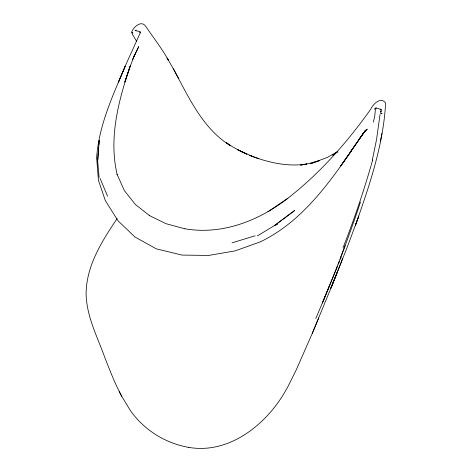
<?xml version="1.0" encoding="UTF-8"?>
<svg xmlns="http://www.w3.org/2000/svg" width="472" height="472" viewBox="0 0 472 472"><rect width="100%" height="100%" fill="white"/><g stroke="black" fill="none" stroke-linecap="round" stroke-linejoin="round"><path stroke-width="0.71" d="M380.963 112.13L381.075 110.696M98.701 147.488L97.645 161.117L99.108 177.413M98.925 144.621L99.262 140.32L97.645 161.117L97.214 158.598M380.037 114.472L376.585 139.293L372.314 160.144M358.832 215.987L355.292 225.716C369.263 186.127 383.329 145.252 385.63 103.061C380.933 96.282 373.039 103.97 370.827 109.109C347.18 142.29 320.028 173.277 287.749 198.323M380.479 141.045L381.972 133.523M371.328 164.71L372.644 159.949M373.334 122.1L374.715 116.442L375.505 108.365L378.627 108.548L381.075 109.876M371.139 165.365C363.021 193.237 353.711 220.76 343.014 247.753M360.502 201.969C347.463 241.499 332.141 280.244 315.786 318.506M380.987 111.121L381.105 110.778L380.485 112.218M358.596 216.624L347.026 247.7L331.444 286.887L337.504 271.683M340.672 257.423L345.15 245.576M336.713 273.789L330.666 288.593L337.356 272.114M337.096 272.792L342.56 258.78M340.341 259.293L341.126 257.317M337.616 266.066L322.341 303.059M338.436 264.037L339.521 261.323M312.299 333.32L296.392 369.57L288.127 386.226L284.215 393.129C264.916 425.549 228.554 454.271 188.759 447.385L188.688 447.373M331.627 286.451L312.257 333.421L318.742 317.927M323.143 301.248L329.539 285.566M132.449 59.566L138.768 46.575L133.546 57.401L134.939 54.15L129.9 67.059L124.82 82.11L130.296 65.891C118.472 100.542 108.513 138.178 117.192 174.711L117.097 174.38L124.384 190.641L135.328 204.464L149.311 215.421M131.67 32.061C133.546 26.874 141.523 19.736 145.807 26.462C153.483 37.813 162.032 48.616 168.628 60.67L167.041 57.973C185.632 88.789 198.293 125.546 230.271 145.624M117.091 218.654C101.734 241.446 85.81 266.509 86.116 295.012L86.116 295.142C86.99 317.143 97.439 337.061 104.79 357.398C109.905 370.544 114.985 383.754 121.676 396.203L130.166 410.203C143.7 429.762 165.342 443.373 188.759 447.385M362.797 133.859L367.24 129.133L363.021 133.611L364.844 131.363L358.555 140.019L365.623 130.119L340.713 165.949L351.616 150.544C327.131 186.027 300.28 222.672 260.373 241.817L235.286 250.85L208.671 255.435L182.056 255.087L156.303 248.844L135.045 237.062L118.142 220.943L105.344 200.647L98.424 180.263L96.642 157.548C98.937 125.304 112.79 95.604 125.216 66.245L118.478 82.11L125.298 65.891L139.93 33.571L140.331 32.066L140.025 31.476M365.623 130.119L350.79 151.412L359.829 138.526M374.284 109.274L375.559 107.935L376.438 107.699M337.232 151.996L332.677 155.2L337.917 151.536M267.99 211.71L287.926 198.228C258.798 220.813 222.041 235.209 184.835 228.761M257.258 235.929L274.344 225.663L294.734 210.465L274.344 225.663L277.636 224.371M135.057 30.538L136.278 30.131M337.173 151.943L327.137 157.5L310.623 163.695L319.19 160.71L308.818 163.513L300.581 165.1L306.853 164.032C287.407 167.058 267.73 162.451 249.664 155.371L258.798 158.781M232.041 242.844L255.116 235.788M135.594 30.686L139.146 31.429L140.326 32.875M132.844 33.17L131.753 32.816M381.913 113.764L380.65 113.357M132.868 32.834L131.782 32.485M382.013 113.427L380.762 113.026M184.776 228.802L165.955 223.669L149.134 215.415M252.774 156.568L237.286 149.559L246.921 154.185L241.286 151.63L231.658 146.267L226.489 142.745L230.301 145.647M380.88 108.979L381.423 110.017M132.113 33.801L136.55 41.223M178.811 78.765L173.466 68.776M119.286 391.559L121.711 396.268M100.093 178.398L107.575 196.204"/></g></svg>
